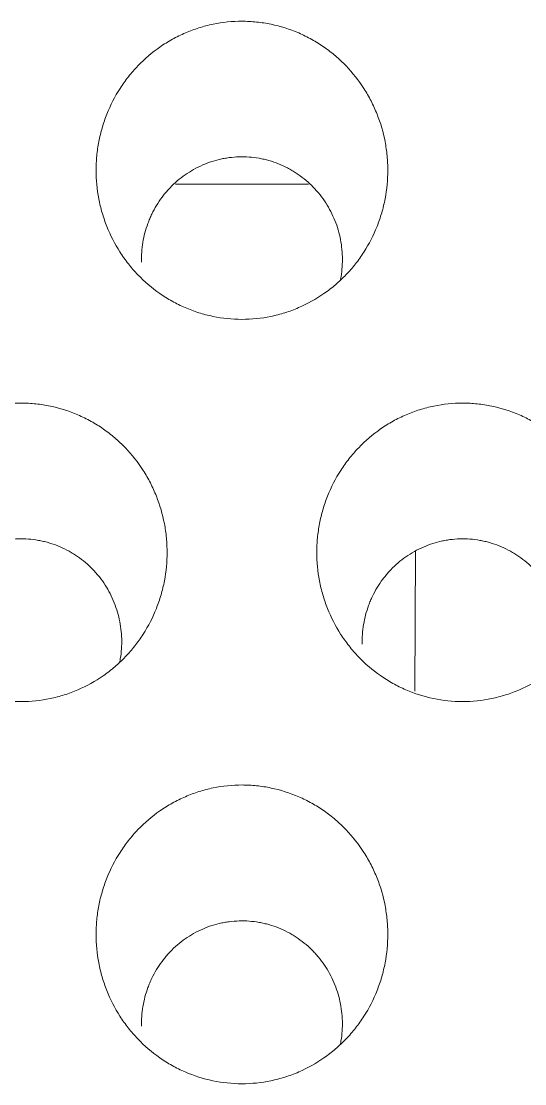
# Model space of a CAD drawing. Header units: millimetres. Extents: x 70151 to 230897, y 35202 to 113211.
# Drawn here: x 178820.71 to 178824.12, y 69190.07 to 69197.26 of the extents above; entities that cross this region are included whole.
import ezdxf

# ---------------------------------------------------------------- set-up
doc = ezdxf.new("R2010")
doc.units = ezdxf.units.MM
doc.header["$LTSCALE"] = 50
doc.layers.add('2-con', color=2, linetype='Continuous')
doc.layers.add('mark-B', color=2, linetype='Continuous', lineweight=20)

# ---------------------------------------------------------------- blocks, each defined once
blk = doc.blocks.new('무풍1WAY 대형')
at = {"layer": 'mark-B'}
blk.add_line((-168.4605, -433.2795), (-168.4644, -434.2285), dxfattribs=at)
for points, knots in [([(-167.2902, -430.621), (-167.3567, -430.621), (-167.422, -430.6278), (-167.5182, -430.6478), (-167.55, -430.6561), (-167.5973, -430.671), (-167.613, -430.6764), (-167.644, -430.688), (-167.6592, -430.6942), (-167.7346, -430.7268), (-167.7916, -430.7587), (-167.8725, -430.815), (-167.8987, -430.8354), (-167.9486, -430.8781), (-167.996, -430.923), (-168.0387, -430.9722), (-168.0689, -431.0107), (-168.0787, -431.0238), (-168.0977, -431.0505), (-168.1069, -431.0641), (-168.1512, -431.1333), (-168.1807, -431.1912), (-168.2166, -431.2817), (-168.2272, -431.3125), (-168.2409, -431.3595), (-168.2451, -431.3754), (-168.2527, -431.4073), (-168.2561, -431.4232), (-168.2713, -431.5031), (-168.2774, -431.5675), (-168.2774, -431.6487), (-168.277, -431.6649), (-168.2755, -431.6975), (-168.2743, -431.7139), (-168.2697, -431.7628), (-168.2651, -431.795), (-168.2469, -431.8905), (-168.2288, -431.9527), (-168.1928, -432.0436), (-168.1791, -432.0737), (-168.1494, -432.1318), (-168.1332, -432.16), (-168.0807, -432.2419), (-168.0406, -432.2932), (-167.9836, -432.3527), (-167.9719, -432.3643), (-167.948, -432.3868), (-167.9115, -432.4197), (-167.8471, -432.4696), (-167.7918, -432.5043), (-167.7488, -432.5283), (-167.7342, -432.536), (-167.7046, -432.5506), (-167.6895, -432.5576), (-167.6139, -432.5903), (-167.5515, -432.6101), (-167.4552, -432.6302), (-167.4226, -432.6353), (-167.3565, -432.6421), (-167.3236, -432.6438), (-167.2251, -432.6439), (-167.1599, -432.6373), (-167.0789, -432.6206), (-167.0627, -432.6168), (-167.0307, -432.6084), (-166.9832, -432.5947), (-166.9065, -432.5661), (-166.8477, -432.5372), (-166.7903, -432.5052), (-166.7621, -432.4876), (-166.6811, -432.4312), (-166.6316, -432.3888), (-166.575, -432.3299), (-166.564, -432.3178), (-166.5425, -432.293), (-166.5319, -432.2803), (-166.5014, -432.2416), (-166.4825, -432.2149), (-166.4299, -432.1328), (-166.4002, -432.075), (-166.37, -431.9989), (-166.3642, -431.9835), (-166.3536, -431.9525), (-166.3389, -431.9059), (-166.32, -431.8271), (-166.3108, -431.7629), (-166.3062, -431.7144), (-166.305, -431.6982), (-166.3035, -431.6655), (-166.3031, -431.6491), (-166.3031, -431.5674), (-166.3092, -431.5029), (-166.3273, -431.4075), (-166.3349, -431.3759), (-166.3485, -431.3288), (-166.3535, -431.3132), (-166.3641, -431.2822), (-166.3698, -431.2668), (-166.3998, -431.1911), (-166.4293, -431.1334), (-166.4818, -431.0511), (-166.5007, -431.0245), (-166.5415, -430.9726), (-166.5629, -430.9479), (-166.6305, -430.8772), (-166.6799, -430.8347), (-166.7471, -430.7877), (-166.7609, -430.7786), (-166.7889, -430.761), (-166.8031, -430.7526), (-166.8462, -430.7285), (-166.8755, -430.714), (-166.9655, -430.675), (-167.028, -430.655), (-167.158, -430.6278), (-167.2238, -430.621), (-167.2902, -430.621)], [0, 0, 0, 0, 0.03125, 0.03125, 0.046875, 0.046875, 0.054687, 0.054687, 0.0625, 0.0625, 0.09375, 0.09375, 0.109375, 0.109375, 0.125, 0.140625, 0.140625, 0.148437, 0.148437, 0.15625, 0.15625, 0.1875, 0.1875, 0.203125, 0.203125, 0.210937, 0.210937, 0.21875, 0.21875, 0.25, 0.25, 0.257812, 0.257812, 0.265625, 0.265625, 0.28125, 0.28125, 0.3125, 0.3125, 0.328125, 0.328125, 0.34375, 0.34375, 0.375, 0.375, 0.382812, 0.382812, 0.390625, 0.40625, 0.421875, 0.421875, 0.429687, 0.429687, 0.4375, 0.4375, 0.46875, 0.46875, 0.484375, 0.484375, 0.5, 0.5, 0.53125, 0.53125, 0.539063, 0.539063, 0.546875, 0.5625, 0.578125, 0.578125, 0.59375, 0.59375, 0.625, 0.625, 0.632813, 0.632813, 0.640625, 0.640625, 0.65625, 0.65625, 0.6875, 0.6875, 0.695313, 0.695313, 0.703125, 0.71875, 0.734375, 0.734375, 0.742188, 0.742188, 0.75, 0.75, 0.78125, 0.78125, 0.796875, 0.796875, 0.804688, 0.804688, 0.8125, 0.8125, 0.84375, 0.84375, 0.859375, 0.859375, 0.875, 0.875, 0.90625, 0.90625, 0.914063, 0.914063, 0.921875, 0.921875, 0.9375, 0.9375, 0.96875, 0.96875, 1, 1, 1, 1]), ([(-167.9573, -430.8933), (-167.9585, -430.8995), (-167.9596, -430.9057), (-167.9678, -430.956), (-167.9709, -431.0004), (-167.9692, -431.0678), (-167.9675, -431.0904), (-167.9622, -431.1349), (-167.9585, -431.157), (-167.9443, -431.2224), (-167.9307, -431.2651), (-167.8952, -431.3483), (-167.8737, -431.3876), (-167.836, -431.4432), (-167.8225, -431.4612), (-167.8009, -431.4873), (-167.7934, -431.4959), (-167.7781, -431.5126), (-167.7702, -431.5207), (-167.7301, -431.5604), (-167.6952, -431.5887), (-167.648, -431.6197), (-167.6384, -431.6257), (-167.6188, -431.6372), (-167.6088, -431.6428), (-167.5786, -431.6585), (-167.5375, -431.6774), (-167.4842, -431.6956), (-167.4513, -431.7042), (-167.4291, -431.7093), (-167.4179, -431.7116), (-167.3617, -431.7216), (-167.3166, -431.7249), (-167.2489, -431.723), (-167.2263, -431.7212), (-167.1924, -431.7167), (-167.181, -431.7149), (-167.1587, -431.7108), (-167.1476, -431.7085), (-167.0925, -431.6954), (-167.05, -431.6806), (-166.9884, -431.6519), (-166.9682, -431.6412), (-166.9292, -431.618), (-166.9105, -431.6055), (-166.8563, -431.5655), (-166.823, -431.5354), (-166.7849, -431.4934), (-166.7775, -431.4848), (-166.7631, -431.4674), (-166.7562, -431.4585), (-166.7361, -431.4315), (-166.7112, -431.3943), (-166.6847, -431.3452), (-166.6708, -431.3144), (-166.662, -431.2937), (-166.6579, -431.2831), (-166.6385, -431.2303), (-166.616, -431.1442), (-166.6096, -431.0554), (-166.6107, -431.0102)], [0, 0, 0, 0, 0.008227, 0.008227, 0.066566, 0.066566, 0.095736, 0.095736, 0.124906, 0.124906, 0.183246, 0.183246, 0.241585, 0.241585, 0.270755, 0.270755, 0.28534, 0.28534, 0.299925, 0.299925, 0.358264, 0.358264, 0.372849, 0.372849, 0.387434, 0.387434, 0.416604, 0.445774, 0.460359, 0.460359, 0.474944, 0.474944, 0.533283, 0.533283, 0.562453, 0.562453, 0.577038, 0.577038, 0.591623, 0.591623, 0.649962, 0.649962, 0.679132, 0.679132, 0.708302, 0.708302, 0.766642, 0.766642, 0.781226, 0.781226, 0.795811, 0.795811, 0.824981, 0.854151, 0.868736, 0.868736, 0.883321, 0.883321, 0.94166, 1, 1, 1, 1]), ([(-168.784, -433.2088), (-168.8504, -433.2088), (-168.9157, -433.2156), (-169.0119, -433.2355), (-169.0437, -433.2438), (-169.0909, -433.2587), (-169.1067, -433.2641), (-169.1376, -433.2757), (-169.1529, -433.2818), (-169.2282, -433.3144), (-169.2853, -433.3462), (-169.3661, -433.4025), (-169.3923, -433.4228), (-169.4422, -433.4655), (-169.4896, -433.5104), (-169.5323, -433.5595), (-169.5626, -433.5979), (-169.5724, -433.611), (-169.5914, -433.6377), (-169.6006, -433.6513), (-169.6449, -433.7204), (-169.6744, -433.7783), (-169.7103, -433.8687), (-169.7209, -433.8994), (-169.7346, -433.9465), (-169.7388, -433.9623), (-169.7464, -433.9941), (-169.7499, -434.0101), (-169.7651, -434.0899), (-169.7711, -434.1543), (-169.7711, -434.2354), (-169.7708, -434.2516), (-169.7692, -434.2842), (-169.7681, -434.3005), (-169.7634, -434.3494), (-169.7588, -434.3816), (-169.7406, -434.477), (-169.7226, -434.5391), (-169.6865, -434.63), (-169.6728, -434.6601), (-169.643, -434.7181), (-169.6268, -434.7463), (-169.5743, -434.8281), (-169.5342, -434.8793), (-169.4772, -434.9387), (-169.4655, -434.9503), (-169.4417, -434.9729), (-169.4052, -435.0057), (-169.3408, -435.0555), (-169.2854, -435.0901), (-169.2424, -435.1141), (-169.2279, -435.1218), (-169.1982, -435.1364), (-169.1832, -435.1434), (-169.1076, -435.1761), (-169.0452, -435.1958), (-168.9489, -435.2159), (-168.9164, -435.2209), (-168.8503, -435.2278), (-168.8174, -435.2295), (-168.7189, -435.2295), (-168.6537, -435.2229), (-168.5728, -435.2062), (-168.5566, -435.2025), (-168.5246, -435.1941), (-168.4771, -435.1805), (-168.4004, -435.1519), (-168.3416, -435.123), (-168.2842, -435.0911), (-168.256, -435.0735), (-168.1751, -435.0172), (-168.1255, -434.9748), (-168.069, -434.916), (-168.0579, -434.9039), (-168.0364, -434.8792), (-168.0258, -434.8665), (-167.9953, -434.8278), (-167.9764, -434.8012), (-167.9237, -434.7191), (-167.8941, -434.6613), (-167.8638, -434.5853), (-167.8581, -434.5699), (-167.8475, -434.539), (-167.8327, -434.4924), (-167.8138, -434.4136), (-167.8046, -434.3496), (-167.8, -434.3011), (-167.7988, -434.2848), (-167.7973, -434.2522), (-167.7969, -434.2358), (-167.7969, -434.1541), (-167.803, -434.0897), (-167.8211, -433.9944), (-167.8287, -433.9628), (-167.8423, -433.9158), (-167.8473, -433.9001), (-167.8579, -433.8691), (-167.8636, -433.8538), (-167.8936, -433.7782), (-167.9232, -433.7205), (-167.9757, -433.6384), (-167.9946, -433.6117), (-168.0354, -433.5599), (-168.0568, -433.5352), (-168.1245, -433.4646), (-168.1738, -433.4222), (-168.2411, -433.3752), (-168.2548, -433.3661), (-168.2828, -433.3486), (-168.297, -433.3402), (-168.3401, -433.3161), (-168.3695, -433.3016), (-168.4594, -433.2627), (-168.5218, -433.2427), (-168.6518, -433.2156), (-168.7176, -433.2088), (-168.784, -433.2088)], [0, 0, 0, 0, 0.03125, 0.03125, 0.046875, 0.046875, 0.054688, 0.054688, 0.0625, 0.0625, 0.09375, 0.09375, 0.109375, 0.109375, 0.125, 0.140625, 0.140625, 0.148438, 0.148438, 0.15625, 0.15625, 0.1875, 0.1875, 0.203125, 0.203125, 0.210938, 0.210938, 0.21875, 0.21875, 0.25, 0.25, 0.257813, 0.257813, 0.265625, 0.265625, 0.28125, 0.28125, 0.3125, 0.3125, 0.328125, 0.328125, 0.34375, 0.34375, 0.375, 0.375, 0.382813, 0.382813, 0.390625, 0.40625, 0.421875, 0.421875, 0.429688, 0.429688, 0.4375, 0.4375, 0.46875, 0.46875, 0.484375, 0.484375, 0.5, 0.5, 0.53125, 0.53125, 0.539062, 0.539062, 0.546875, 0.5625, 0.578125, 0.578125, 0.59375, 0.59375, 0.625, 0.625, 0.632812, 0.632812, 0.640625, 0.640625, 0.65625, 0.65625, 0.6875, 0.6875, 0.695312, 0.695312, 0.703125, 0.71875, 0.734375, 0.734375, 0.742187, 0.742187, 0.75, 0.75, 0.78125, 0.78125, 0.796875, 0.796875, 0.804687, 0.804687, 0.8125, 0.8125, 0.84375, 0.84375, 0.859375, 0.859375, 0.875, 0.875, 0.90625, 0.90625, 0.914063, 0.914063, 0.921875, 0.921875, 0.9375, 0.9375, 0.96875, 0.96875, 1, 1, 1, 1]), ([(-165.7965, -433.2088), (-165.8629, -433.2088), (-165.9282, -433.2156), (-166.0244, -433.2355), (-166.0562, -433.2438), (-166.1034, -433.2587), (-166.1191, -433.2641), (-166.1501, -433.2757), (-166.1653, -433.2818), (-166.2407, -433.3144), (-166.2977, -433.3462), (-166.3785, -433.4025), (-166.4048, -433.4228), (-166.4546, -433.4655), (-166.5021, -433.5104), (-166.5448, -433.5595), (-166.575, -433.5979), (-166.5848, -433.611), (-166.6038, -433.6377), (-166.613, -433.6513), (-166.6573, -433.7204), (-166.6869, -433.7783), (-166.7228, -433.8687), (-166.7333, -433.8994), (-166.747, -433.9465), (-166.7513, -433.9623), (-166.7589, -433.9941), (-166.7623, -434.0101), (-166.7775, -434.0899), (-166.7836, -434.1543), (-166.7836, -434.2354), (-166.7832, -434.2516), (-166.7817, -434.2842), (-166.7805, -434.3005), (-166.7759, -434.3494), (-166.7713, -434.3816), (-166.753, -434.477), (-166.735, -434.5391), (-166.6989, -434.63), (-166.6853, -434.6601), (-166.6555, -434.7181), (-166.6393, -434.7463), (-166.5868, -434.8281), (-166.5466, -434.8793), (-166.4897, -434.9387), (-166.478, -434.9503), (-166.4541, -434.9729), (-166.4176, -435.0057), (-166.3532, -435.0555), (-166.2979, -435.0901), (-166.2549, -435.1141), (-166.2403, -435.1218), (-166.2107, -435.1364), (-166.1956, -435.1434), (-166.12, -435.1761), (-166.0577, -435.1958), (-165.9614, -435.2159), (-165.9288, -435.2209), (-165.8627, -435.2278), (-165.8298, -435.2295), (-165.7314, -435.2295), (-165.6662, -435.2229), (-165.5852, -435.2062), (-165.569, -435.2025), (-165.537, -435.1941), (-165.4895, -435.1805), (-165.4128, -435.1519), (-165.3541, -435.123), (-165.2966, -435.0911), (-165.2684, -435.0735), (-165.1875, -435.0172), (-165.138, -434.9748), (-165.0814, -434.916), (-165.0704, -434.9039), (-165.0488, -434.8792), (-165.0383, -434.8665), (-165.0078, -434.8278), (-164.9888, -434.8012), (-164.9362, -434.7191), (-164.9065, -434.6613), (-164.8763, -434.5853), (-164.8705, -434.5699), (-164.8599, -434.539), (-164.8451, -434.4924), (-164.8262, -434.4136), (-164.8171, -434.3496), (-164.8124, -434.3011), (-164.8113, -434.2848), (-164.8097, -434.2522), (-164.8093, -434.2358), (-164.8093, -434.1541), (-164.8155, -434.0897), (-164.8336, -433.9944), (-164.8411, -433.9628), (-164.8548, -433.9158), (-164.8597, -433.9001), (-164.8704, -433.8691), (-164.876, -433.8538), (-164.9061, -433.7782), (-164.9356, -433.7205), (-164.9882, -433.6384), (-165.0071, -433.6117), (-165.0478, -433.5599), (-165.0693, -433.5352), (-165.1369, -433.4646), (-165.1863, -433.4222), (-165.2535, -433.3752), (-165.2672, -433.3661), (-165.2953, -433.3486), (-165.3095, -433.3402), (-165.3526, -433.3161), (-165.3819, -433.3016), (-165.4718, -433.2627), (-165.5343, -433.2427), (-165.6643, -433.2156), (-165.73, -433.2088), (-165.7965, -433.2088)], [0, 0, 0, 0, 0.03125, 0.03125, 0.046875, 0.046875, 0.054687, 0.054687, 0.0625, 0.0625, 0.09375, 0.09375, 0.109375, 0.109375, 0.125, 0.140625, 0.140625, 0.148437, 0.148437, 0.15625, 0.15625, 0.1875, 0.1875, 0.203125, 0.203125, 0.210937, 0.210937, 0.21875, 0.21875, 0.25, 0.25, 0.257812, 0.257812, 0.265625, 0.265625, 0.28125, 0.28125, 0.3125, 0.3125, 0.328125, 0.328125, 0.34375, 0.34375, 0.375, 0.375, 0.382812, 0.382812, 0.390625, 0.40625, 0.421875, 0.421875, 0.429687, 0.429687, 0.4375, 0.4375, 0.46875, 0.46875, 0.484375, 0.484375, 0.5, 0.5, 0.53125, 0.53125, 0.539062, 0.539062, 0.546875, 0.5625, 0.578125, 0.578125, 0.59375, 0.59375, 0.625, 0.625, 0.632812, 0.632812, 0.640625, 0.640625, 0.65625, 0.65625, 0.6875, 0.6875, 0.695312, 0.695312, 0.703125, 0.71875, 0.734375, 0.734375, 0.742187, 0.742187, 0.75, 0.75, 0.78125, 0.78125, 0.796875, 0.796875, 0.804687, 0.804687, 0.8125, 0.8125, 0.84375, 0.84375, 0.859375, 0.859375, 0.875, 0.875, 0.90625, 0.90625, 0.914062, 0.914062, 0.921875, 0.921875, 0.9375, 0.9375, 0.96875, 0.96875, 1, 1, 1, 1]), ([(-169.4513, -433.481), (-169.4524, -433.4871), (-169.4535, -433.4932), (-169.4618, -433.5433), (-169.4648, -433.5878), (-169.4631, -433.6551), (-169.4615, -433.6777), (-169.4561, -433.7222), (-169.4524, -433.7442), (-169.4382, -433.8096), (-169.4246, -433.8523), (-169.389, -433.9354), (-169.3675, -433.9747), (-169.3298, -434.0303), (-169.3163, -434.0483), (-169.2947, -434.0743), (-169.2872, -434.0829), (-169.2718, -434.0996), (-169.264, -434.1077), (-169.2239, -434.1473), (-169.189, -434.1756), (-169.1418, -434.2066), (-169.1321, -434.2126), (-169.1125, -434.2241), (-169.1025, -434.2297), (-169.0723, -434.2454), (-169.0312, -434.2642), (-168.9779, -434.2824), (-168.945, -434.2909), (-168.9228, -434.2961), (-168.9116, -434.2983), (-168.8554, -434.3083), (-168.8103, -434.3116), (-168.7426, -434.3097), (-168.72, -434.3079), (-168.6861, -434.3035), (-168.6748, -434.3017), (-168.6524, -434.2976), (-168.6413, -434.2952), (-168.5863, -434.2821), (-168.5438, -434.2674), (-168.4822, -434.2387), (-168.4619, -434.228), (-168.423, -434.2049), (-168.4042, -434.1924), (-168.3501, -434.1524), (-168.3167, -434.1223), (-168.2786, -434.0804), (-168.2712, -434.0718), (-168.2568, -434.0543), (-168.2499, -434.0455), (-168.2298, -434.0185), (-168.2049, -433.9814), (-168.1783, -433.9323), (-168.1644, -433.9015), (-168.1556, -433.8808), (-168.1515, -433.8702), (-168.1321, -433.8174), (-168.1096, -433.7314), (-168.1032, -433.6426), (-168.1043, -433.5975)], [0, 0, 0, 0, 0.00808, 0.00808, 0.066428, 0.066428, 0.095603, 0.095603, 0.124777, 0.124777, 0.183125, 0.183125, 0.241473, 0.241473, 0.270647, 0.270647, 0.285234, 0.285234, 0.299821, 0.299821, 0.35817, 0.35817, 0.372757, 0.372757, 0.387344, 0.387344, 0.416518, 0.445692, 0.460279, 0.460279, 0.474866, 0.474866, 0.533214, 0.533214, 0.562388, 0.562388, 0.576975, 0.576975, 0.591562, 0.591562, 0.649911, 0.649911, 0.679085, 0.679085, 0.708259, 0.708259, 0.766607, 0.766607, 0.781194, 0.781194, 0.795781, 0.795781, 0.824955, 0.854129, 0.868716, 0.868716, 0.883304, 0.883304, 0.941652, 1, 1, 1, 1]), ([(-166.4637, -433.481), (-166.4649, -433.4871), (-166.466, -433.4932), (-166.4742, -433.5433), (-166.4773, -433.5878), (-166.4756, -433.6551), (-166.4739, -433.6777), (-166.4686, -433.7222), (-166.4649, -433.7442), (-166.4506, -433.8096), (-166.4371, -433.8523), (-166.4015, -433.9354), (-166.38, -433.9747), (-166.3423, -434.0303), (-166.3288, -434.0483), (-166.3071, -434.0743), (-166.2996, -434.0829), (-166.2843, -434.0996), (-166.2765, -434.1077), (-166.2363, -434.1473), (-166.2014, -434.1756), (-166.1542, -434.2066), (-166.1446, -434.2126), (-166.125, -434.2241), (-166.115, -434.2297), (-166.0848, -434.2454), (-166.0437, -434.2642), (-165.9904, -434.2824), (-165.9574, -434.2909), (-165.9353, -434.2961), (-165.9241, -434.2983), (-165.8679, -434.3083), (-165.8228, -434.3116), (-165.7551, -434.3097), (-165.7325, -434.3079), (-165.6986, -434.3035), (-165.6872, -434.3017), (-165.6649, -434.2976), (-165.6538, -434.2952), (-165.5987, -434.2821), (-165.5562, -434.2674), (-165.4946, -434.2387), (-165.4744, -434.228), (-165.4354, -434.2049), (-165.4167, -434.1924), (-165.3625, -434.1524), (-165.3292, -434.1223), (-165.2911, -434.0804), (-165.2836, -434.0718), (-165.2693, -434.0543), (-165.2623, -434.0455), (-165.2423, -434.0185), (-165.2173, -433.9814), (-165.1908, -433.9323), (-165.1769, -433.9015), (-165.1681, -433.8808), (-165.1639, -433.8702), (-165.1445, -433.8174), (-165.122, -433.7314), (-165.1157, -433.6426), (-165.1167, -433.5975)], [0, 0, 0, 0, 0.00808, 0.00808, 0.066428, 0.066428, 0.095603, 0.095603, 0.124777, 0.124777, 0.183125, 0.183125, 0.241473, 0.241473, 0.270647, 0.270647, 0.285234, 0.285234, 0.299821, 0.299821, 0.35817, 0.35817, 0.372757, 0.372757, 0.387344, 0.387344, 0.416518, 0.445692, 0.460279, 0.460279, 0.474866, 0.474866, 0.533214, 0.533214, 0.562388, 0.562388, 0.576975, 0.576975, 0.591562, 0.591562, 0.649911, 0.649911, 0.679085, 0.679085, 0.708259, 0.708259, 0.766607, 0.766607, 0.781194, 0.781194, 0.795781, 0.795781, 0.824955, 0.854129, 0.868716, 0.868716, 0.883304, 0.883304, 0.941652, 1, 1, 1, 1]), ([(-167.2902, -435.7965), (-167.3566, -435.7965), (-167.4219, -435.8032), (-167.5181, -435.8232), (-167.5498, -435.8314), (-167.5971, -435.8463), (-167.6128, -435.8517), (-167.6437, -435.8633), (-167.659, -435.8694), (-167.7343, -435.9019), (-167.7914, -435.9337), (-167.8722, -435.9899), (-167.8984, -436.0102), (-167.9483, -436.0528), (-167.9957, -436.0976), (-168.0384, -436.1467), (-168.0687, -436.1851), (-168.0785, -436.1981), (-168.0975, -436.2248), (-168.1067, -436.2384), (-168.151, -436.3075), (-168.1806, -436.3653), (-168.2165, -436.4556), (-168.2271, -436.4863), (-168.2408, -436.5333), (-168.245, -436.5491), (-168.2526, -436.5809), (-168.256, -436.5968), (-168.2713, -436.6766), (-168.2773, -436.7409), (-168.2773, -436.822), (-168.277, -436.8382), (-168.2754, -436.8707), (-168.2743, -436.8871), (-168.2696, -436.9359), (-168.265, -436.9681), (-168.2468, -437.0634), (-168.2287, -437.1255), (-168.1926, -437.2163), (-168.179, -437.2463), (-168.1492, -437.3043), (-168.133, -437.3324), (-168.0804, -437.4142), (-168.0403, -437.4653), (-167.9833, -437.5247), (-167.9716, -437.5363), (-167.9478, -437.5588), (-167.9113, -437.5916), (-167.8468, -437.6413), (-167.7915, -437.6759), (-167.7485, -437.6999), (-167.734, -437.7075), (-167.7043, -437.7221), (-167.6893, -437.7291), (-167.6137, -437.7617), (-167.5513, -437.7814), (-167.4551, -437.8014), (-167.4225, -437.8065), (-167.3565, -437.8133), (-167.3236, -437.815), (-167.2252, -437.8151), (-167.16, -437.8085), (-167.0791, -437.7918), (-167.0629, -437.7881), (-167.0309, -437.7797), (-166.9834, -437.7661), (-166.9067, -437.7376), (-166.848, -437.7087), (-166.7905, -437.6768), (-166.7623, -437.6593), (-166.6814, -437.6031), (-166.6319, -437.5607), (-166.5753, -437.502), (-166.5643, -437.4899), (-166.5427, -437.4652), (-166.5322, -437.4525), (-166.5017, -437.4139), (-166.4827, -437.3873), (-166.43, -437.3053), (-166.4004, -437.2476), (-166.3701, -437.1717), (-166.3644, -437.1563), (-166.3537, -437.1254), (-166.339, -437.0788), (-166.32, -437.0001), (-166.3109, -436.9361), (-166.3062, -436.8876), (-166.3051, -436.8714), (-166.3035, -436.8388), (-166.3031, -436.8224), (-166.3031, -436.7408), (-166.3093, -436.6764), (-166.3274, -436.5811), (-166.335, -436.5496), (-166.3486, -436.5026), (-166.3536, -436.487), (-166.3642, -436.456), (-166.3699, -436.4407), (-166.3999, -436.3651), (-166.4295, -436.3075), (-166.4821, -436.2255), (-166.501, -436.1988), (-166.5417, -436.1471), (-166.5632, -436.1224), (-166.6308, -436.0519), (-166.6802, -436.0096), (-166.7609, -435.9533), (-166.789, -435.9357), (-166.8465, -435.9036), (-166.9051, -435.8747), (-166.9663, -435.8518), (-167.0288, -435.832), (-167.0607, -435.8236), (-167.1581, -435.8033), (-167.2238, -435.7965), (-167.2902, -435.7965)], [0, 0, 0, 0, 0.03125, 0.03125, 0.046875, 0.046875, 0.054687, 0.054687, 0.0625, 0.0625, 0.09375, 0.09375, 0.109375, 0.109375, 0.125, 0.140625, 0.140625, 0.148437, 0.148437, 0.15625, 0.15625, 0.1875, 0.1875, 0.203125, 0.203125, 0.210938, 0.210938, 0.21875, 0.21875, 0.25, 0.25, 0.257813, 0.257813, 0.265625, 0.265625, 0.28125, 0.28125, 0.3125, 0.3125, 0.328125, 0.328125, 0.34375, 0.34375, 0.375, 0.375, 0.382813, 0.382813, 0.390625, 0.40625, 0.421875, 0.421875, 0.429688, 0.429688, 0.4375, 0.4375, 0.46875, 0.46875, 0.484375, 0.484375, 0.5, 0.5, 0.53125, 0.53125, 0.539062, 0.539062, 0.546875, 0.5625, 0.578125, 0.578125, 0.59375, 0.59375, 0.625, 0.625, 0.632812, 0.632812, 0.640625, 0.640625, 0.65625, 0.65625, 0.6875, 0.6875, 0.695312, 0.695312, 0.703125, 0.71875, 0.734375, 0.734375, 0.742187, 0.742187, 0.75, 0.75, 0.78125, 0.78125, 0.796875, 0.796875, 0.804687, 0.804687, 0.8125, 0.8125, 0.84375, 0.84375, 0.859375, 0.859375, 0.875, 0.875, 0.90625, 0.90625, 0.921875, 0.921875, 0.9375, 0.953125, 0.953125, 0.96875, 0.96875, 1, 1, 1, 1]), ([(-167.9577, -436.0686), (-167.9589, -436.0746), (-167.9599, -436.0806), (-167.9682, -436.1306), (-167.9712, -436.175), (-167.9695, -436.2423), (-167.9679, -436.2649), (-167.9625, -436.3094), (-167.9551, -436.3534), (-167.9435, -436.3965), (-167.9299, -436.4391), (-167.9221, -436.4602), (-167.8954, -436.5225), (-167.8738, -436.5618), (-167.8361, -436.6173), (-167.8226, -436.6352), (-167.8009, -436.6613), (-167.7934, -436.6698), (-167.7781, -436.6865), (-167.7702, -436.6946), (-167.7301, -436.7342), (-167.6952, -436.7624), (-167.648, -436.7934), (-167.6383, -436.7994), (-167.6187, -436.8109), (-167.6087, -436.8164), (-167.5785, -436.8321), (-167.5374, -436.8509), (-167.4841, -436.8691), (-167.4512, -436.8776), (-167.429, -436.8827), (-167.4178, -436.885), (-167.3616, -436.895), (-167.3165, -436.8983), (-167.2488, -436.8963), (-167.2262, -436.8946), (-167.1923, -436.8901), (-167.181, -436.8883), (-167.1586, -436.8842), (-167.1475, -436.8819), (-167.0925, -436.8688), (-167.05, -436.854), (-166.9884, -436.8254), (-166.9681, -436.8148), (-166.9292, -436.7916), (-166.9104, -436.7792), (-166.8562, -436.7392), (-166.8229, -436.7091), (-166.7848, -436.6672), (-166.7773, -436.6587), (-166.763, -436.6412), (-166.756, -436.6324), (-166.7359, -436.6054), (-166.711, -436.5683), (-166.6844, -436.5192), (-166.6705, -436.4885), (-166.6617, -436.4678), (-166.6576, -436.4572), (-166.6381, -436.4044), (-166.6156, -436.3185), (-166.6093, -436.2297), (-166.6104, -436.1846)], [0, 0, 0, 0, 0.007936, 0.007936, 0.066292, 0.066292, 0.095471, 0.095471, 0.124649, 0.153827, 0.153827, 0.183006, 0.183006, 0.241363, 0.241363, 0.270541, 0.270541, 0.28513, 0.28513, 0.299719, 0.299719, 0.358076, 0.358076, 0.372665, 0.372665, 0.387254, 0.387254, 0.416433, 0.445611, 0.4602, 0.4602, 0.474789, 0.474789, 0.533146, 0.533146, 0.562325, 0.562325, 0.576914, 0.576914, 0.591503, 0.591503, 0.64986, 0.64986, 0.679038, 0.679038, 0.708216, 0.708216, 0.766573, 0.766573, 0.781162, 0.781162, 0.795751, 0.795751, 0.82493, 0.854108, 0.868697, 0.868697, 0.883287, 0.883287, 0.941643, 1, 1, 1, 1])]:
    blk.add_open_spline(points, degree=3, knots=knots, dxfattribs=at)
blk.add_open_spline([(-167.7414, -436.7121), (-167.4412, -436.7121), (-167.1409, -436.7121), (-166.8407, -436.7121)], degree=3, dxfattribs=at)
blk = doc.blocks.new('dpdjzjs')
at = {"layer": 'mark-B', "rotation": 180}
blk.add_blockref('무풍1WAY 대형', (178654.9147, 88751.491), dxfattribs=at)

msp = doc.modelspace()

# ---------------------------------------------------------------- block references
at = {"layer": '2-con'}
msp.add_blockref('dpdjzjs', (0, -19992.0434), dxfattribs=at)

doc.saveas('drawing.dxf')
